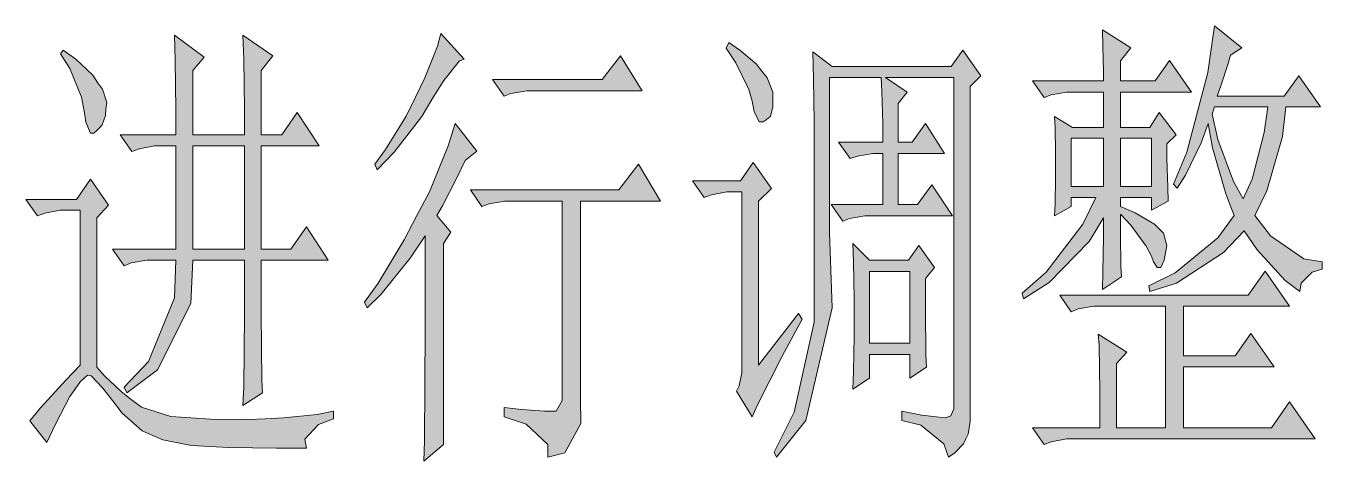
# Model space of a CAD drawing. Header units: millimetres. Extents: x 0 to 414, y 0 to 292.
# Drawn here: x 131.75 to 143.86, y 73.02 to 77.09 of the extents above; entities that cross this region are included whole.
import ezdxf

# ---------------------------------------------------------------- set-up
doc = ezdxf.new("R2010")
doc.units = ezdxf.units.MM

msp = doc.modelspace()

# ---------------------------------------------------------------- hatches: boundary and pattern name
h = msp.add_hatch(color=0)
h.paths.add_polyline_path([(142.412861, 75.984806), (142.412861, 75.847222), (142.419917, 75.579111), (142.423444, 75.448583), (142.268222, 75.363917), (142.268222, 75.483861), (141.978944, 75.483861), (141.978944, 75.399194), (142.116528, 75.339222), (142.296444, 75.233389), (142.338778, 75.191056), (142.381111, 75.148722), (142.412861, 75.035833), (142.39875, 74.965278), (142.388167, 74.89825), (142.356417, 74.827694), (142.338778, 74.827694), (142.321139, 74.827694), (142.285861, 74.880611), (142.268222, 74.933528), (142.218833, 75.028778), (142.074194, 75.226333), (141.978944, 75.328639), (141.978944, 75.138139), (141.982472, 74.845333), (141.989528, 74.743028), (141.809611, 74.623083), (141.813139, 74.785361), (141.820194, 75.1205), (141.820194, 75.293361), (141.686139, 75.071111), (141.312194, 74.690111), (141.072306, 74.534889), (141.058194, 74.587806), (141.283972, 74.785361), (141.626167, 75.233389), (141.749639, 75.483861), (141.516806, 75.483861), (141.516806, 75.399194), (141.361583, 75.311), (141.368639, 75.423889), (141.372167, 75.66025), (141.372167, 75.78725), (141.372167, 75.910722), (141.368639, 76.140028), (141.361583, 76.242333), (141.530917, 76.140028), (141.820194, 76.140028), (141.820194, 76.468111), (141.555611, 76.468111), (141.474472, 76.468111), (141.329833, 76.443417), (141.266333, 76.418722), (141.156972, 76.573944), (141.820194, 76.573944), (141.820194, 76.658611), (141.813139, 76.8985), (141.809611, 77.053722), (142.074194, 76.884389), (141.978944, 76.760917), (141.978944, 76.573944), (142.3035, 76.573944), (142.437556, 76.764444), (142.642167, 76.468111), (141.978944, 76.468111), (141.978944, 76.140028), (142.254111, 76.140028), (142.338778, 76.277611), (142.497528, 76.069472)])
h.paths.add_polyline_path([(141.516806, 76.037722), (141.516806, 75.586167), (141.820194, 75.586167), (141.820194, 76.037722)])
h.paths.add_polyline_path([(141.978944, 76.037722), (141.978944, 75.586167), (142.268222, 75.586167), (142.268222, 76.037722)])
h = msp.add_hatch(color=0)
h.paths.add_polyline_path([(142.857361, 77.089), (143.111361, 76.884389), (143.005528, 76.813833), (142.980833, 76.729167), (142.920861, 76.538667), (142.882056, 76.432833), (143.51, 76.432833), (143.644056, 76.623333), (143.848667, 76.330528), (143.524111, 76.330528), (143.492361, 76.055361), (143.347722, 75.547361), (143.234833, 75.314528), (143.379472, 75.124028), (143.693444, 74.908833), (143.862778, 74.880611), (143.862778, 74.813583), (143.771056, 74.785361), (143.66875, 74.683056), (143.654639, 74.605444), (143.517056, 74.70775), (143.256, 74.9935), (143.136056, 75.173417), (142.942028, 74.968806), (142.501056, 74.683056), (142.254111, 74.605444), (142.243528, 74.658361), (142.490472, 74.778306), (142.889111, 75.106389), (143.040806, 75.314528), (142.963194, 75.519139), (142.839722, 75.949528), (142.797389, 76.175306), (142.733889, 75.995389), (142.585722, 75.692), (142.508111, 75.572056), (142.472833, 75.607333), (142.599833, 75.907194), (142.793861, 76.651556)])
h.paths.add_polyline_path([(142.836194, 76.2635), (142.889111, 76.027139), (143.03375, 75.632028), (143.125472, 75.46975), (143.210139, 75.656722), (143.323028, 76.090639), (143.354778, 76.330528), (142.857361, 76.330528)])
h = msp.add_hatch(color=0)
h.paths.add_polyline_path([(133.148917, 75.000556), (133.148917, 75.967167), (133.028972, 75.967167), (132.951361, 75.967167), (132.806722, 75.938944), (132.739694, 75.91425), (132.630333, 76.069472), (133.148917, 76.069472), (133.148917, 76.302306), (133.141861, 76.767972), (133.138333, 77.000806), (133.4135, 76.796194), (133.307667, 76.672722), (133.307667, 76.069472), (133.790972, 76.069472), (133.790972, 76.309361), (133.783917, 76.778556), (133.776861, 77.000806), (134.055556, 76.810306), (133.946194, 76.672722), (133.946194, 76.069472), (134.140222, 76.069472), (134.284861, 76.277611), (134.489472, 75.967167), (133.946194, 75.967167), (133.946194, 75.000556), (134.224889, 75.000556), (134.369528, 75.208694), (134.574139, 74.89825), (133.946194, 74.89825), (133.946194, 74.397306), (133.95325, 73.776417), (133.960306, 73.656472), (133.776861, 73.536528), (133.783917, 73.709389), (133.790972, 74.39025), (133.790972, 74.89825), (133.307667, 74.89825), (133.290028, 74.492556), (132.979583, 73.871667), (132.690306, 73.656472), (132.665611, 73.709389), (132.894917, 73.949278), (133.138333, 74.545472), (133.148917, 74.89825), (132.954889, 74.89825), (132.877278, 74.89825), (132.732639, 74.873556), (132.665611, 74.845333), (132.55625, 75.000556)])
h.paths.add_polyline_path([(133.307667, 75.967167), (133.307667, 75.000556), (133.790972, 75.000556), (133.790972, 75.967167)])
h = msp.add_hatch(color=0)
h.dxf.hatch_style = 2
h.paths.add_polyline_path([(135.625417, 77.018444), (135.844139, 76.778556), (135.801806, 76.760917), (135.653639, 76.577472), (135.551333, 76.415194), (135.449028, 76.242333), (135.1915, 75.907194), (135.03275, 75.741389), (135.008056, 75.794306), (135.110361, 75.931889), (135.300861, 76.245861), (135.389056, 76.42225), (135.47725, 76.602167), (135.593667, 76.8985)])
h = msp.add_hatch(color=0)
h.dxf.hatch_style = 2
h.paths.add_polyline_path([(138.292417, 76.880861), (138.317111, 76.933778), (138.419417, 76.863222), (138.574639, 76.732694), (138.627556, 76.665667), (138.676944, 76.602167), (138.729861, 76.468111), (138.729861, 76.397556), (138.729861, 76.330528), (138.708694, 76.242333), (138.687528, 76.228222), (138.666361, 76.210583), (138.638139, 76.192944), (138.602861, 76.192944), (138.553472, 76.288194), (138.535833, 76.383444), (138.504083, 76.492806), (138.384139, 76.743278)])
h = msp.add_hatch(color=0)
h.dxf.hatch_style = 2
h.paths.add_polyline_path([(132.072944, 76.827944), (132.097639, 76.863222), (132.214056, 76.778556), (132.372806, 76.626861), (132.418667, 76.559833), (132.464528, 76.496333), (132.503333, 76.372861), (132.496278, 76.309361), (132.49275, 76.249389), (132.461, 76.164722), (132.436306, 76.1365), (132.411611, 76.111806), (132.383389, 76.087111), (132.351639, 76.087111), (132.309306, 76.189417), (132.291667, 76.29525), (132.266972, 76.42225), (132.157611, 76.690361)])
h = msp.add_hatch(color=0)
h.dxf.hatch_style = 2
h.paths.add_polyline_path([(136.108722, 76.588056), (137.135306, 76.588056), (137.304639, 76.810306), (137.50925, 76.482222), (136.507361, 76.482222), (136.42975, 76.482222), (136.281583, 76.457528), (136.218083, 76.432833)])
h = msp.add_hatch(color=0)
h.dxf.hatch_style = 2
h.paths.add_polyline_path([(138.740444, 73.102611), (138.927417, 73.476556), (139.114389, 74.316167), (139.114389, 74.785361), (139.114389, 75.254556), (139.114389, 75.8825), (139.114389, 76.037722), (139.114389, 76.192944), (139.110861, 76.595111), (139.103806, 76.845583), (139.283722, 76.708), (140.394972, 76.708), (140.504333, 76.863222), (140.673667, 76.623333), (140.574889, 76.521028), (140.574889, 73.465972), (140.574889, 73.388361), (140.553722, 73.268417), (140.532556, 73.226083), (140.511389, 73.180222), (140.43025, 73.095556), (140.370278, 73.053222), (140.327944, 73.180222), (140.11275, 73.353083), (139.936361, 73.398944), (139.936361, 73.483611), (140.123333, 73.448333), (140.338528, 73.423639), (140.36675, 73.430694), (140.391444, 73.441278), (140.419667, 73.508306), (140.419667, 73.568278), (140.419667, 76.605694), (139.781139, 76.605694), (139.98575, 76.468111), (139.901083, 76.362278), (139.901083, 76.002444), (140.031611, 76.002444), (140.155083, 76.175306), (140.335, 75.896611), (139.901083, 75.896611), (139.901083, 75.416833), (140.081, 75.416833), (140.215056, 75.603806), (140.409083, 75.311), (139.671778, 75.311), (139.590639, 75.311), (139.446, 75.286306), (139.3825, 75.261611), (139.273139, 75.416833), (139.756444, 75.416833), (139.756444, 75.896611), (139.742333, 75.896611), (139.664722, 75.896611), (139.520083, 75.871917), (139.453056, 75.847222), (139.343694, 76.002444), (139.756444, 76.002444), (139.756444, 76.175306), (139.749389, 76.475167), (139.742333, 76.605694), (139.259028, 76.605694), (139.259028, 75.155778), (139.283722, 74.450222), (139.036778, 73.398944), (138.765139, 73.053222)])
h = msp.add_hatch(color=0)
h.dxf.hatch_style = 2
h.paths.add_polyline_path([(135.650111, 75.053472), (135.650111, 73.173167), (135.466667, 73.017944), (135.473722, 73.208444), (135.480778, 74.259722), (135.480778, 75.124028), (135.339667, 74.915889), (135.068028, 74.58075), (134.9375, 74.450222), (134.912806, 74.503139), (135.039806, 74.683056), (135.283222, 75.08875), (135.403167, 75.314528), (135.519583, 75.536778), (135.695972, 75.967167), (135.759472, 76.175306), (135.964083, 75.917778), (135.854722, 75.829583), (135.777111, 75.667306), (135.643056, 75.40625), (135.590139, 75.314528), (135.720667, 75.159306)])
h = msp.add_hatch(color=0)
h.dxf.hatch_style = 2
h.paths.add_polyline_path([(136.218083, 73.518889), (136.380361, 73.50125), (136.595556, 73.483611), (136.652, 73.483611), (136.704917, 73.483611), (136.761361, 73.585917), (136.761361, 73.69175), (136.761361, 75.448583), (136.30275, 75.448583), (136.221611, 75.448583), (136.076972, 75.423889), (136.009944, 75.399194), (135.904111, 75.554417), (137.290528, 75.554417), (137.473972, 75.794306), (137.678583, 75.448583), (136.930694, 75.448583), (136.930694, 73.603556), (136.934222, 73.370722), (136.786056, 73.095556), (136.627306, 73.053222), (136.627306, 73.173167), (136.422694, 73.363667), (136.218083, 73.430694)])
h = msp.add_hatch(color=0)
h.dxf.hatch_style = 2
h.paths.add_polyline_path([(138.595806, 73.914), (138.96975, 74.397306), (139.005028, 74.344389), (138.818056, 73.998667), (138.585222, 73.543583), (138.535833, 73.430694), (138.391194, 73.670583), (138.415889, 73.7235), (138.440583, 73.843444), (138.440583, 73.914), (138.440583, 75.536778), (138.377083, 75.536778), (138.299472, 75.536778), (138.154833, 75.508556), (138.087806, 75.483861), (137.978444, 75.639083), (138.426472, 75.639083), (138.546417, 75.811944), (138.71575, 75.568528), (138.595806, 75.448583)])
h = msp.add_hatch(color=0)
h.dxf.hatch_style = 2
h.paths.add_polyline_path([(132.411611, 73.896361), (132.478639, 73.81875), (132.640917, 73.667056), (132.732639, 73.592972), (132.827889, 73.522417), (133.103056, 73.434222), (133.290028, 73.423639), (133.473472, 73.409528), (133.822722, 73.406), (133.988528, 73.413056), (134.154333, 73.423639), (134.471833, 73.455389), (134.623528, 73.483611), (134.623528, 73.413056), (134.482417, 73.360139), (134.355417, 73.222556), (134.369528, 73.137889), (134.090833, 73.137889), (133.642806, 73.144944), (133.469944, 73.155528), (133.297083, 73.162583), (133.028972, 73.2155), (132.933722, 73.257833), (132.834944, 73.300167), (132.647972, 73.465972), (132.55625, 73.585917), (132.468056, 73.698806), (132.358694, 73.815222), (132.341056, 73.81875), (132.323417, 73.822278), (132.256389, 73.758778), (132.207, 73.688222), (132.157611, 73.621194), (132.027083, 73.370722), (131.942417, 73.190806), (131.783667, 73.395417), (131.885972, 73.515361), (132.122333, 73.776417), (132.256389, 73.914), (132.256389, 75.363917), (132.147028, 75.363917), (132.069417, 75.363917), (131.924778, 75.335694), (131.85775, 75.311), (131.748389, 75.466222), (132.221111, 75.466222), (132.351639, 75.656722), (132.520972, 75.413306), (132.411611, 75.293361)])
h = msp.add_hatch(color=0)
h.paths.add_polyline_path([(139.47775, 73.69175), (139.484806, 73.854028), (139.488333, 74.189167), (139.488333, 74.362028), (139.488333, 74.534889), (139.484806, 74.880611), (139.47775, 75.053472), (139.632972, 74.89825), (139.996333, 74.89825), (140.095111, 75.035833), (140.23975, 74.827694), (140.155083, 74.725389), (140.155083, 74.432583), (140.158611, 74.016306), (140.165667, 73.896361), (140.010444, 73.794056), (140.010444, 74.016306), (139.632972, 74.016306), (139.632972, 73.794056)])
h.paths.add_polyline_path([(139.632972, 74.792417), (139.632972, 74.122139), (140.010444, 74.122139), (140.010444, 74.792417)])
h = msp.add_hatch(color=0)
h.dxf.hatch_style = 2
h.paths.add_polyline_path([(141.784917, 73.328389), (141.784917, 73.663528), (141.777861, 74.1045), (141.770806, 74.206806), (142.038917, 74.037472), (141.940139, 73.931639), (141.940139, 73.328389), (142.39875, 73.328389), (142.39875, 74.467861), (141.809611, 74.467861), (141.728472, 74.467861), (141.583833, 74.443167), (141.516806, 74.414944), (141.410972, 74.570167), (143.171333, 74.570167), (143.330083, 74.795944), (143.559389, 74.467861), (142.568083, 74.467861), (142.568083, 74.002194), (143.051389, 74.002194), (143.196028, 74.210333), (143.41475, 73.899889), (142.568083, 73.899889), (142.568083, 73.328389), (143.390056, 73.328389), (143.559389, 73.571806), (143.799278, 73.226083), (141.555611, 73.226083), (141.474472, 73.226083), (141.329833, 73.197861), (141.266333, 73.173167), (141.156972, 73.328389)])

# ---------------------------------------------------------------- linework, layer by layer
at = {"color": 0, "lineweight": 0}
for points in [[(142.412861, 75.984806), (142.412861, 75.847222), (142.419917, 75.579111), (142.423444, 75.448583), (142.268222, 75.363917), (142.268222, 75.483861), (141.978944, 75.483861), (141.978944, 75.399194), (142.116528, 75.339222), (142.296444, 75.233389), (142.338778, 75.191056), (142.381111, 75.148722), (142.412861, 75.035833), (142.39875, 74.965278), (142.388167, 74.89825), (142.356417, 74.827694), (142.338778, 74.827694), (142.321139, 74.827694), (142.285861, 74.880611), (142.268222, 74.933528), (142.218833, 75.028778), (142.074194, 75.226333), (141.978944, 75.328639), (141.978944, 75.138139), (141.982472, 74.845333), (141.989528, 74.743028), (141.809611, 74.623083), (141.813139, 74.785361), (141.820194, 75.1205), (141.820194, 75.293361), (141.686139, 75.071111), (141.312194, 74.690111), (141.072306, 74.534889), (141.058194, 74.587806), (141.283972, 74.785361), (141.626167, 75.233389), (141.749639, 75.483861), (141.516806, 75.483861), (141.516806, 75.399194), (141.361583, 75.311), (141.368639, 75.423889), (141.372167, 75.66025), (141.372167, 75.78725), (141.372167, 75.910722), (141.368639, 76.140028), (141.361583, 76.242333), (141.530917, 76.140028), (141.820194, 76.140028), (141.820194, 76.468111), (141.555611, 76.468111), (141.474472, 76.468111), (141.329833, 76.443417), (141.266333, 76.418722), (141.156972, 76.573944), (141.820194, 76.573944), (141.820194, 76.658611), (141.813139, 76.8985), (141.809611, 77.053722), (142.074194, 76.884389), (141.978944, 76.760917), (141.978944, 76.573944), (142.3035, 76.573944), (142.437556, 76.764444), (142.642167, 76.468111), (141.978944, 76.468111), (141.978944, 76.140028), (142.254111, 76.140028), (142.338778, 76.277611), (142.497528, 76.069472)], [(142.857361, 77.089), (143.111361, 76.884389), (143.005528, 76.813833), (142.980833, 76.729167), (142.920861, 76.538667), (142.882056, 76.432833), (143.51, 76.432833), (143.644056, 76.623333), (143.848667, 76.330528), (143.524111, 76.330528), (143.492361, 76.055361), (143.347722, 75.547361), (143.234833, 75.314528), (143.379472, 75.124028), (143.693444, 74.908833), (143.862778, 74.880611), (143.862778, 74.813583), (143.771056, 74.785361), (143.66875, 74.683056), (143.654639, 74.605444), (143.517056, 74.70775), (143.256, 74.9935), (143.136056, 75.173417), (142.942028, 74.968806), (142.501056, 74.683056), (142.254111, 74.605444), (142.243528, 74.658361), (142.490472, 74.778306), (142.889111, 75.106389), (143.040806, 75.314528), (142.963194, 75.519139), (142.839722, 75.949528), (142.797389, 76.175306), (142.733889, 75.995389), (142.585722, 75.692), (142.508111, 75.572056), (142.472833, 75.607333), (142.599833, 75.907194), (142.793861, 76.651556)], [(133.148917, 75.000556), (133.148917, 75.967167), (133.028972, 75.967167), (132.951361, 75.967167), (132.806722, 75.938944), (132.739694, 75.91425), (132.630333, 76.069472), (133.148917, 76.069472), (133.148917, 76.302306), (133.141861, 76.767972), (133.138333, 77.000806), (133.4135, 76.796194), (133.307667, 76.672722), (133.307667, 76.069472), (133.790972, 76.069472), (133.790972, 76.309361), (133.783917, 76.778556), (133.776861, 77.000806), (134.055556, 76.810306), (133.946194, 76.672722), (133.946194, 76.069472), (134.140222, 76.069472), (134.284861, 76.277611), (134.489472, 75.967167), (133.946194, 75.967167), (133.946194, 75.000556), (134.224889, 75.000556), (134.369528, 75.208694), (134.574139, 74.89825), (133.946194, 74.89825), (133.946194, 74.397306), (133.95325, 73.776417), (133.960306, 73.656472), (133.776861, 73.536528), (133.783917, 73.709389), (133.790972, 74.39025), (133.790972, 74.89825), (133.307667, 74.89825), (133.290028, 74.492556), (132.979583, 73.871667), (132.690306, 73.656472), (132.665611, 73.709389), (132.894917, 73.949278), (133.138333, 74.545472), (133.148917, 74.89825), (132.954889, 74.89825), (132.877278, 74.89825), (132.732639, 74.873556), (132.665611, 74.845333), (132.55625, 75.000556)], [(135.625417, 77.018444), (135.844139, 76.778556), (135.801806, 76.760917), (135.653639, 76.577472), (135.551333, 76.415194), (135.449028, 76.242333), (135.1915, 75.907194), (135.03275, 75.741389), (135.008056, 75.794306), (135.110361, 75.931889), (135.300861, 76.245861), (135.389056, 76.42225), (135.47725, 76.602167), (135.593667, 76.8985)], [(138.292417, 76.880861), (138.317111, 76.933778), (138.419417, 76.863222), (138.574639, 76.732694), (138.627556, 76.665667), (138.676944, 76.602167), (138.729861, 76.468111), (138.729861, 76.397556), (138.729861, 76.330528), (138.708694, 76.242333), (138.687528, 76.228222), (138.666361, 76.210583), (138.638139, 76.192944), (138.602861, 76.192944), (138.553472, 76.288194), (138.535833, 76.383444), (138.504083, 76.492806), (138.384139, 76.743278)], [(132.072944, 76.827944), (132.097639, 76.863222), (132.214056, 76.778556), (132.372806, 76.626861), (132.418667, 76.559833), (132.464528, 76.496333), (132.503333, 76.372861), (132.496278, 76.309361), (132.49275, 76.249389), (132.461, 76.164722), (132.436306, 76.1365), (132.411611, 76.111806), (132.383389, 76.087111), (132.351639, 76.087111), (132.309306, 76.189417), (132.291667, 76.29525), (132.266972, 76.42225), (132.157611, 76.690361)], [(136.108722, 76.588056), (137.135306, 76.588056), (137.304639, 76.810306), (137.50925, 76.482222), (136.507361, 76.482222), (136.42975, 76.482222), (136.281583, 76.457528), (136.218083, 76.432833)], [(138.740444, 73.102611), (138.927417, 73.476556), (139.114389, 74.316167), (139.114389, 74.785361), (139.114389, 75.254556), (139.114389, 75.8825), (139.114389, 76.037722), (139.114389, 76.192944), (139.110861, 76.595111), (139.103806, 76.845583), (139.283722, 76.708), (140.394972, 76.708), (140.504333, 76.863222), (140.673667, 76.623333), (140.574889, 76.521028), (140.574889, 73.465972), (140.574889, 73.388361), (140.553722, 73.268417), (140.532556, 73.226083), (140.511389, 73.180222), (140.43025, 73.095556), (140.370278, 73.053222), (140.327944, 73.180222), (140.11275, 73.353083), (139.936361, 73.398944), (139.936361, 73.483611), (140.123333, 73.448333), (140.338528, 73.423639), (140.36675, 73.430694), (140.391444, 73.441278), (140.419667, 73.508306), (140.419667, 73.568278), (140.419667, 76.605694), (139.781139, 76.605694), (139.98575, 76.468111), (139.901083, 76.362278), (139.901083, 76.002444), (140.031611, 76.002444), (140.155083, 76.175306), (140.335, 75.896611), (139.901083, 75.896611), (139.901083, 75.416833), (140.081, 75.416833), (140.215056, 75.603806), (140.409083, 75.311), (139.671778, 75.311), (139.590639, 75.311), (139.446, 75.286306), (139.3825, 75.261611), (139.273139, 75.416833), (139.756444, 75.416833), (139.756444, 75.896611), (139.742333, 75.896611), (139.664722, 75.896611), (139.520083, 75.871917), (139.453056, 75.847222), (139.343694, 76.002444), (139.756444, 76.002444), (139.756444, 76.175306), (139.749389, 76.475167), (139.742333, 76.605694), (139.259028, 76.605694), (139.259028, 75.155778), (139.283722, 74.450222), (139.036778, 73.398944), (138.765139, 73.053222)], [(142.836194, 76.2635), (142.889111, 76.027139), (143.03375, 75.632028), (143.125472, 75.46975), (143.210139, 75.656722), (143.323028, 76.090639), (143.354778, 76.330528), (142.857361, 76.330528)], [(135.650111, 75.053472), (135.650111, 73.173167), (135.466667, 73.017944), (135.473722, 73.208444), (135.480778, 74.259722), (135.480778, 75.124028), (135.339667, 74.915889), (135.068028, 74.58075), (134.9375, 74.450222), (134.912806, 74.503139), (135.039806, 74.683056), (135.283222, 75.08875), (135.403167, 75.314528), (135.519583, 75.536778), (135.695972, 75.967167), (135.759472, 76.175306), (135.964083, 75.917778), (135.854722, 75.829583), (135.777111, 75.667306), (135.643056, 75.40625), (135.590139, 75.314528), (135.720667, 75.159306)], [(133.307667, 75.967167), (133.307667, 75.000556), (133.790972, 75.000556), (133.790972, 75.967167)], [(141.516806, 76.037722), (141.516806, 75.586167), (141.820194, 75.586167), (141.820194, 76.037722)], [(141.978944, 76.037722), (141.978944, 75.586167), (142.268222, 75.586167), (142.268222, 76.037722)], [(136.218083, 73.518889), (136.380361, 73.50125), (136.595556, 73.483611), (136.652, 73.483611), (136.704917, 73.483611), (136.761361, 73.585917), (136.761361, 73.69175), (136.761361, 75.448583), (136.30275, 75.448583), (136.221611, 75.448583), (136.076972, 75.423889), (136.009944, 75.399194), (135.904111, 75.554417), (137.290528, 75.554417), (137.473972, 75.794306), (137.678583, 75.448583), (136.930694, 75.448583), (136.930694, 73.603556), (136.934222, 73.370722), (136.786056, 73.095556), (136.627306, 73.053222), (136.627306, 73.173167), (136.422694, 73.363667), (136.218083, 73.430694)], [(138.595806, 73.914), (138.96975, 74.397306), (139.005028, 74.344389), (138.818056, 73.998667), (138.585222, 73.543583), (138.535833, 73.430694), (138.391194, 73.670583), (138.415889, 73.7235), (138.440583, 73.843444), (138.440583, 73.914), (138.440583, 75.536778), (138.377083, 75.536778), (138.299472, 75.536778), (138.154833, 75.508556), (138.087806, 75.483861), (137.978444, 75.639083), (138.426472, 75.639083), (138.546417, 75.811944), (138.71575, 75.568528), (138.595806, 75.448583)], [(132.411611, 73.896361), (132.478639, 73.81875), (132.640917, 73.667056), (132.732639, 73.592972), (132.827889, 73.522417), (133.103056, 73.434222), (133.290028, 73.423639), (133.473472, 73.409528), (133.822722, 73.406), (133.988528, 73.413056), (134.154333, 73.423639), (134.471833, 73.455389), (134.623528, 73.483611), (134.623528, 73.413056), (134.482417, 73.360139), (134.355417, 73.222556), (134.369528, 73.137889), (134.090833, 73.137889), (133.642806, 73.144944), (133.469944, 73.155528), (133.297083, 73.162583), (133.028972, 73.2155), (132.933722, 73.257833), (132.834944, 73.300167), (132.647972, 73.465972), (132.55625, 73.585917), (132.468056, 73.698806), (132.358694, 73.815222), (132.341056, 73.81875), (132.323417, 73.822278), (132.256389, 73.758778), (132.207, 73.688222), (132.157611, 73.621194), (132.027083, 73.370722), (131.942417, 73.190806), (131.783667, 73.395417), (131.885972, 73.515361), (132.122333, 73.776417), (132.256389, 73.914), (132.256389, 75.363917), (132.147028, 75.363917), (132.069417, 75.363917), (131.924778, 75.335694), (131.85775, 75.311), (131.748389, 75.466222), (132.221111, 75.466222), (132.351639, 75.656722), (132.520972, 75.413306), (132.411611, 75.293361)], [(139.47775, 73.69175), (139.484806, 73.854028), (139.488333, 74.189167), (139.488333, 74.362028), (139.488333, 74.534889), (139.484806, 74.880611), (139.47775, 75.053472), (139.632972, 74.89825), (139.996333, 74.89825), (140.095111, 75.035833), (140.23975, 74.827694), (140.155083, 74.725389), (140.155083, 74.432583), (140.158611, 74.016306), (140.165667, 73.896361), (140.010444, 73.794056), (140.010444, 74.016306), (139.632972, 74.016306), (139.632972, 73.794056)], [(139.632972, 74.792417), (139.632972, 74.122139), (140.010444, 74.122139), (140.010444, 74.792417)], [(141.784917, 73.328389), (141.784917, 73.663528), (141.777861, 74.1045), (141.770806, 74.206806), (142.038917, 74.037472), (141.940139, 73.931639), (141.940139, 73.328389), (142.39875, 73.328389), (142.39875, 74.467861), (141.809611, 74.467861), (141.728472, 74.467861), (141.583833, 74.443167), (141.516806, 74.414944), (141.410972, 74.570167), (143.171333, 74.570167), (143.330083, 74.795944), (143.559389, 74.467861), (142.568083, 74.467861), (142.568083, 74.002194), (143.051389, 74.002194), (143.196028, 74.210333), (143.41475, 73.899889), (142.568083, 73.899889), (142.568083, 73.328389), (143.390056, 73.328389), (143.559389, 73.571806), (143.799278, 73.226083), (141.555611, 73.226083), (141.474472, 73.226083), (141.329833, 73.197861), (141.266333, 73.173167), (141.156972, 73.328389)]]:
    msp.add_lwpolyline(points, close=True, dxfattribs=at)

doc.saveas('drawing.dxf')
